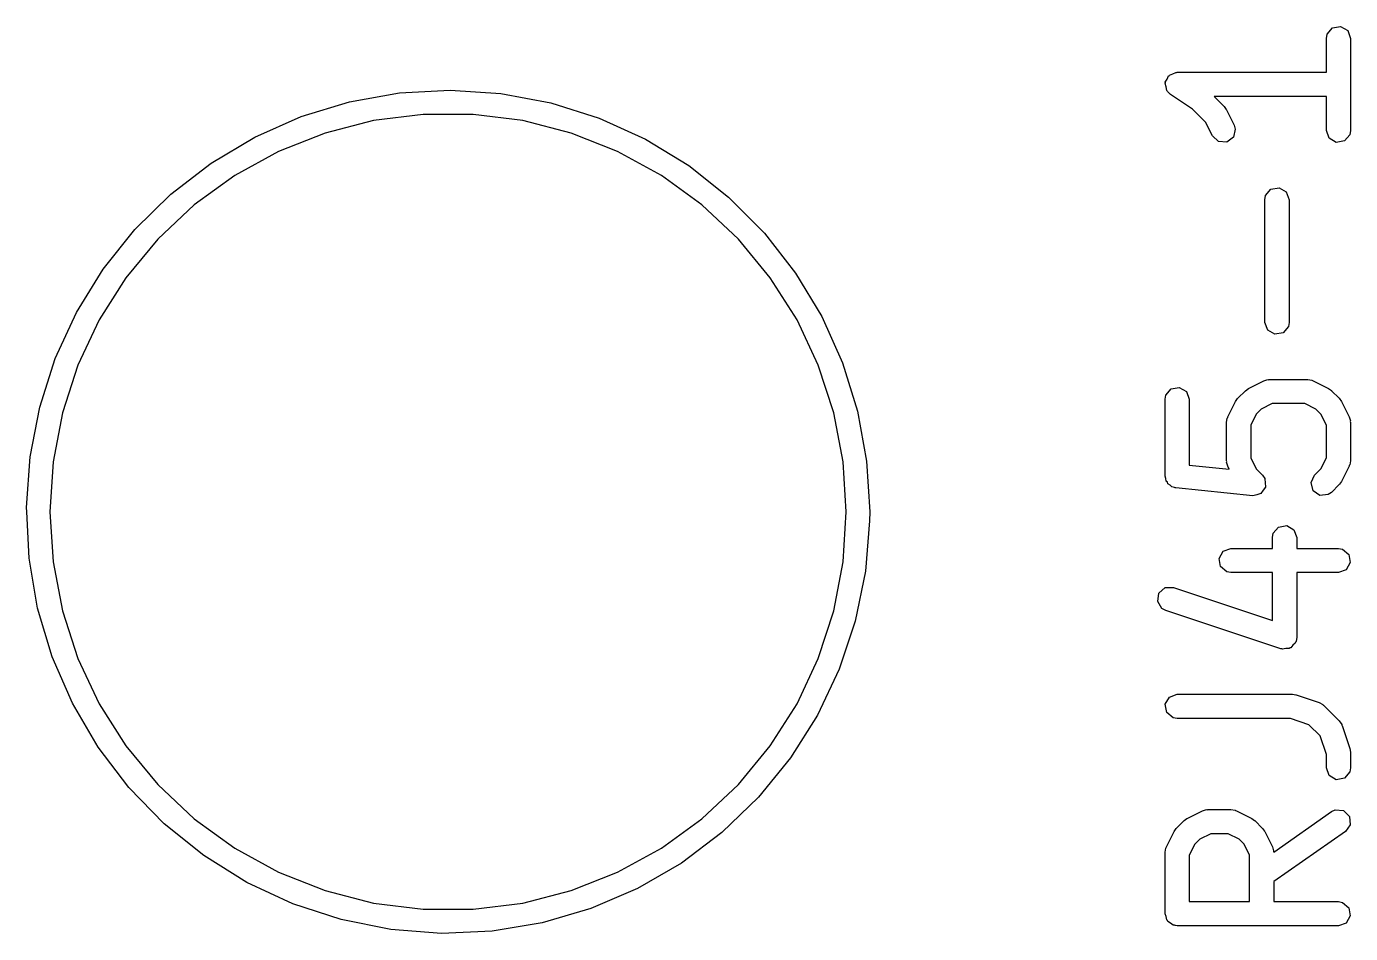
# Model space of a CAD drawing. Extents: x 83.3 to 116.7, y -117 to -83.4.
# Drawn here: x 83.39 to 91.6, y -116.61 to -110.99 of the extents above; entities that cross this region are included whole.
import ezdxf

# ---------------------------------------------------------------- set-up
doc = ezdxf.new("R2010")
doc.units = 0
doc.layers.add('BLACK', color=7, linetype='CONTINUOUS')

msp = doc.modelspace()

# ---------------------------------------------------------------- linework, layer by layer
at = {"layer": 'BLACK', "linetype": 'CONTINUOUS'}
for p, q in [((91.4517, -111.038), (91.4847, -110.999)), ((91.4847, -110.999), (91.5352, -110.99)), ((91.5352, -110.99), (91.5796, -111.015)), ((91.5796, -111.015), (91.5972, -111.064)), ((91.4472, -111.064), (91.4517, -111.038)), ((91.4472, -111.274), (91.4472, -111.064)), ((91.5972, -111.064), (91.5972, -111.635)), ((90.4473, -111.344), (90.4491, -111.341)), ((90.4534, -111.365), (90.4473, -111.344)), ((90.4483, -111.336), (90.4592, -111.317)), ((90.4491, -111.341), (90.4483, -111.336)), ((90.4592, -111.317), (90.4679, -111.297)), ((90.4679, -111.297), (90.4718, -111.296)), ((90.4718, -111.296), (90.474, -111.292)), ((90.474, -111.292), (90.4944, -111.284)), ((90.4944, -111.284), (90.5139, -111.275)), ((90.5139, -111.275), (90.5181, -111.276)), ((90.5181, -111.276), (90.5222, -111.274)), ((90.5222, -111.274), (91.4472, -111.274)), ((85.3895, -111.457), (85.6994, -111.402)), ((85.6994, -111.402), (86.0137, -111.385)), ((86.0137, -111.385), (86.3277, -111.406)), ((86.3277, -111.406), (86.6371, -111.464)), ((90.4572, -111.387), (90.4534, -111.365)), ((90.4605, -111.39), (90.4572, -111.387)), ((90.4617, -111.394), (90.4605, -111.39)), ((90.4806, -111.412), (90.4617, -111.394)), ((90.6172, -111.503), (90.4806, -111.412)), ((91.4472, -111.424), (90.7509, -111.424)), ((90.7509, -111.424), (90.8133, -111.487)), ((91.4472, -111.635), (91.4472, -111.424)), ((85.0885, -111.549), (85.3895, -111.457)), ((86.6371, -111.464), (86.9371, -111.559)), ((90.6986, -111.584), (90.6172, -111.503)), ((90.8133, -111.487), (90.8262, -111.505)), ((90.8262, -111.505), (90.8273, -111.506)), ((90.8273, -111.506), (90.875, -111.601)), ((84.8006, -111.676), (85.0885, -111.549)), ((85.5372, -111.574), (85.2368, -111.651)), ((85.8449, -111.535), (85.5372, -111.574)), ((86.1551, -111.535), (85.8449, -111.535)), ((86.4628, -111.574), (86.1551, -111.535)), ((86.7632, -111.651), (86.4628, -111.574)), ((86.9371, -111.559), (87.2236, -111.689)), ((90.7408, -111.669), (90.6986, -111.584)), ((90.875, -111.601), (90.8824, -111.626)), ((84.5302, -111.837), (84.8006, -111.676)), ((85.2368, -111.651), (84.9484, -111.765)), ((87.0516, -111.765), (86.7632, -111.651)), ((90.7781, -111.704), (90.7408, -111.669)), ((90.8705, -111.676), (90.8293, -111.707)), ((90.8824, -111.626), (90.8705, -111.676)), ((91.4647, -111.683), (91.4472, -111.635)), ((91.5091, -111.709), (91.4647, -111.683)), ((91.5926, -111.661), (91.5597, -111.7)), ((91.5972, -111.635), (91.5926, -111.661)), ((84.9484, -111.765), (84.6766, -111.915)), ((87.3234, -111.915), (87.0516, -111.765)), ((87.2236, -111.689), (87.4924, -111.853)), ((90.8293, -111.707), (90.7781, -111.704)), ((91.5597, -111.7), (91.5091, -111.709)), ((84.281, -112.029), (84.5302, -111.837)), ((84.6766, -111.915), (84.4256, -112.097)), ((87.5744, -112.097), (87.3234, -111.915)), ((87.4924, -111.853), (87.7396, -112.048)), ((91.0707, -112.038), (91.1037, -111.999)), ((91.1037, -111.999), (91.1542, -111.99)), ((91.1542, -111.99), (91.1987, -112.015)), ((84.0567, -112.25), (84.281, -112.029)), ((87.7396, -112.048), (87.9615, -112.271)), ((91.0662, -112.064), (91.0707, -112.038)), ((91.0662, -112.825), (91.0662, -112.064)), ((91.1987, -112.015), (91.2162, -112.064)), ((91.2162, -112.064), (91.2162, -112.825)), ((84.4256, -112.097), (84.1995, -112.309)), ((87.8005, -112.309), (87.5744, -112.097)), ((83.8605, -112.496), (84.0567, -112.25)), ((84.1995, -112.309), (84.0018, -112.548)), ((87.9982, -112.548), (87.8005, -112.309)), ((87.9615, -112.271), (88.1551, -112.519)), ((83.6954, -112.764), (83.8605, -112.496)), ((84.0018, -112.548), (83.8356, -112.81)), ((88.1644, -112.81), (87.9982, -112.548)), ((88.1551, -112.519), (88.3174, -112.788)), ((83.5636, -113.05), (83.6954, -112.764)), ((83.8356, -112.81), (83.7036, -113.091)), ((88.2964, -113.091), (88.1644, -112.81)), ((88.3174, -112.788), (88.4462, -113.076)), ((91.0838, -112.874), (91.0662, -112.825)), ((91.2162, -112.825), (91.2117, -112.851)), ((91.1282, -112.899), (91.0838, -112.874)), ((91.1787, -112.89), (91.1282, -112.899)), ((91.2117, -112.851), (91.1787, -112.89)), ((83.4672, -113.35), (83.5636, -113.05)), ((88.4462, -113.076), (88.5395, -113.376)), ((83.7036, -113.091), (83.6077, -113.386)), ((88.3923, -113.386), (88.2964, -113.091)), ((90.4517, -113.276), (90.4847, -113.237)), ((90.4847, -113.237), (90.5352, -113.228)), ((90.5352, -113.228), (90.5796, -113.253)), ((90.9453, -113.249), (90.9637, -113.236)), ((90.9637, -113.236), (90.9648, -113.235)), ((90.9648, -113.235), (91.0601, -113.187)), ((91.0601, -113.187), (91.085, -113.18)), ((91.085, -113.18), (91.0894, -113.181)), ((91.0894, -113.181), (91.0936, -113.179)), ((91.0936, -113.179), (91.3317, -113.179)), ((91.3317, -113.179), (91.3573, -113.184)), ((91.3573, -113.184), (91.3608, -113.186)), ((91.3608, -113.186), (91.3652, -113.187)), ((91.3652, -113.187), (91.4605, -113.235)), ((91.4605, -113.235), (91.4785, -113.248)), ((90.4472, -113.302), (90.4517, -113.276)), ((90.4472, -113.778), (90.4472, -113.302)), ((90.5796, -113.253), (90.5972, -113.302)), ((90.5972, -113.302), (90.5972, -113.71)), ((90.836, -113.411), (90.8837, -113.316)), ((90.8837, -113.316), (90.897, -113.298)), ((90.897, -113.298), (90.8977, -113.296)), ((90.8977, -113.296), (90.9453, -113.249)), ((91.4785, -113.248), (91.48, -113.249)), ((91.48, -113.249), (91.5276, -113.296)), ((91.5276, -113.296), (91.5404, -113.315)), ((91.5404, -113.315), (91.5416, -113.316)), ((91.5416, -113.316), (91.5892, -113.411)), ((83.4074, -113.659), (83.4672, -113.35)), ((83.6077, -113.386), (83.5496, -113.69)), ((88.4504, -113.69), (88.3923, -113.386)), ((88.5395, -113.376), (88.5961, -113.686)), ((91.0124, -113.394), (90.9781, -113.462)), ((91.0428, -113.363), (91.0124, -113.394)), ((91.1113, -113.329), (91.0428, -113.363)), ((91.314, -113.329), (91.1113, -113.329)), ((91.3825, -113.363), (91.314, -113.329)), ((91.4129, -113.394), (91.3825, -113.363)), ((91.4472, -113.462), (91.4129, -113.394)), ((90.8281, -113.445), (90.8326, -113.419)), ((90.8281, -113.683), (90.8281, -113.445)), ((90.8326, -113.419), (90.8355, -113.415)), ((90.8355, -113.415), (90.836, -113.411)), ((90.9781, -113.462), (90.9781, -113.665)), ((91.4472, -113.665), (91.4472, -113.462)), ((91.5892, -113.411), (91.5967, -113.436)), ((91.5967, -113.436), (91.5956, -113.44)), ((91.5956, -113.44), (91.5972, -113.445)), ((91.5972, -113.445), (91.5972, -113.683)), ((83.3851, -113.973), (83.4074, -113.659)), ((83.5496, -113.69), (83.5301, -114)), ((88.4699, -114), (88.4504, -113.69)), ((88.5961, -113.686), (88.615, -114)), ((90.5972, -113.71), (90.8454, -113.735)), ((90.8297, -113.687), (90.8281, -113.683)), ((90.8286, -113.691), (90.8297, -113.687)), ((90.836, -113.716), (90.8286, -113.691)), ((90.8454, -113.735), (90.836, -113.716)), ((90.9781, -113.665), (91.0124, -113.733)), ((91.0124, -113.733), (91.0514, -113.772)), ((91.3739, -113.772), (91.4129, -113.733)), ((91.4129, -113.733), (91.4472, -113.665)), ((91.5892, -113.716), (91.5416, -113.811)), ((91.5898, -113.712), (91.5892, -113.716)), ((91.5926, -113.708), (91.5898, -113.712)), ((91.5972, -113.683), (91.5926, -113.708)), ((90.4526, -113.793), (90.4472, -113.778)), ((90.4538, -113.809), (90.4526, -113.793)), ((90.4611, -113.816), (90.4538, -113.809)), ((90.4647, -113.826), (90.4611, -113.816)), ((91.0514, -113.772), (91.0663, -113.794)), ((91.0663, -113.794), (91.0664, -113.794)), ((91.0664, -113.794), (91.0667, -113.795)), ((91.0667, -113.795), (91.0686, -113.82)), ((91.3522, -113.819), (91.3739, -113.772)), ((91.3655, -113.869), (91.3522, -113.819)), ((91.5416, -113.811), (91.5283, -113.829)), ((90.4785, -113.834), (90.4647, -113.826)), ((90.4896, -113.845), (90.4785, -113.834)), ((90.5065, -113.85), (90.4896, -113.845)), ((90.5091, -113.852), (90.5065, -113.85)), ((90.5109, -113.851), (90.5091, -113.852)), ((90.5147, -113.852), (90.5109, -113.851)), ((90.9909, -113.9), (90.5147, -113.852)), ((90.9914, -113.9), (90.9909, -113.9)), ((90.9918, -113.9), (90.9914, -113.9)), ((91.0162, -113.894), (90.9918, -113.9)), ((91.0406, -113.887), (91.0162, -113.894)), ((91.0409, -113.887), (91.0406, -113.887)), ((91.0414, -113.887), (91.0409, -113.887)), ((91.0558, -113.866), (91.0414, -113.887)), ((91.0706, -113.846), (91.0558, -113.866)), ((91.0686, -113.82), (91.0708, -113.845)), ((91.0708, -113.845), (91.0705, -113.845)), ((91.0705, -113.845), (91.0706, -113.846)), ((91.4075, -113.898), (91.3655, -113.869)), ((91.4586, -113.893), (91.4075, -113.898)), ((91.48, -113.879), (91.4586, -113.893)), ((91.5276, -113.831), (91.48, -113.879)), ((91.5283, -113.829), (91.5276, -113.831)), ((83.3865, -114), (83.3851, -113.973)), ((83.4008, -114.287), (83.3865, -114)), ((83.5301, -114), (83.5496, -114.31)), ((88.4504, -114.31), (88.4699, -114)), ((88.6144, -114.055), (88.5889, -114.368)), ((88.615, -114), (88.6144, -114.055)), ((91.1138, -114.159), (91.1184, -114.133)), ((91.1184, -114.133), (91.1513, -114.094)), ((91.1513, -114.094), (91.2019, -114.085)), ((91.2019, -114.085), (91.2463, -114.111)), ((91.2463, -114.111), (91.2638, -114.159)), ((90.8073, -114.244), (90.8555, -114.227)), ((90.8555, -114.227), (91.1138, -114.227)), ((91.1138, -114.227), (91.1138, -114.159)), ((91.2638, -114.159), (91.2638, -114.227)), ((91.2638, -114.227), (91.5222, -114.227)), ((91.5222, -114.227), (91.5478, -114.231)), ((83.4541, -114.597), (83.4008, -114.287)), ((83.5496, -114.31), (83.6077, -114.614)), ((88.3923, -114.614), (88.4504, -114.31)), ((90.7816, -114.289), (90.8073, -114.244)), ((90.7905, -114.339), (90.7816, -114.289)), ((91.5478, -114.231), (91.5871, -114.264)), ((91.5871, -114.264), (91.596, -114.315)), ((88.5889, -114.368), (88.5259, -114.677)), ((90.8298, -114.372), (90.7905, -114.339)), ((90.8555, -114.377), (90.8298, -114.372)), ((91.1138, -114.377), (90.8555, -114.377)), ((91.1138, -114.674), (91.1138, -114.377)), ((91.5222, -114.377), (91.2638, -114.377)), ((91.2638, -114.377), (91.2638, -114.778)), ((91.5704, -114.359), (91.5222, -114.377)), ((91.596, -114.315), (91.5704, -114.359)), ((90.4086, -114.504), (90.447, -114.47)), ((90.447, -114.47), (90.4983, -114.469)), ((90.4983, -114.469), (91.1138, -114.674)), ((90.4011, -114.555), (90.4086, -114.504)), ((90.4279, -114.599), (90.4011, -114.555)), ((83.5443, -114.899), (83.4541, -114.597)), ((83.6077, -114.614), (83.7036, -114.909)), ((88.2964, -114.909), (88.3923, -114.614)), ((90.4508, -114.611), (90.4279, -114.599)), ((91.1651, -114.849), (90.4508, -114.611)), ((88.5259, -114.677), (88.4263, -114.975)), ((91.2593, -114.804), (91.2556, -114.808)), ((91.2638, -114.778), (91.2593, -114.804)), ((91.1708, -114.849), (91.1651, -114.849)), ((91.1758, -114.852), (91.1708, -114.849)), ((91.196, -114.848), (91.1758, -114.852)), ((91.2164, -114.848), (91.196, -114.848)), ((91.2207, -114.844), (91.2164, -114.848)), ((91.2263, -114.843), (91.2207, -114.844)), ((91.2395, -114.827), (91.2263, -114.843)), ((91.2548, -114.814), (91.2395, -114.827)), ((91.2556, -114.808), (91.2548, -114.814)), ((83.67, -115.187), (83.5443, -114.899)), ((83.7036, -114.909), (83.8356, -115.19)), ((88.1644, -115.19), (88.2964, -114.909)), ((88.4263, -114.975), (88.2915, -115.26)), ((90.474, -115.149), (90.5222, -115.131)), ((90.5222, -115.131), (91.2365, -115.131)), ((91.2365, -115.131), (91.2585, -115.135)), ((83.8295, -115.459), (83.67, -115.187)), ((83.8356, -115.19), (84.0018, -115.452)), ((87.9982, -115.452), (88.1644, -115.19)), ((90.4483, -115.193), (90.474, -115.149)), ((90.4572, -115.244), (90.4483, -115.193)), ((91.2585, -115.135), (91.2602, -115.135)), ((91.2602, -115.135), (91.403, -115.183)), ((91.403, -115.183), (91.4259, -115.195)), ((91.4259, -115.195), (91.4283, -115.199)), ((91.4283, -115.199), (91.4323, -115.201)), ((91.4323, -115.201), (91.5276, -115.296)), ((88.2915, -115.26), (88.1236, -115.526)), ((90.4965, -115.277), (90.4572, -115.244)), ((90.5222, -115.281), (90.4965, -115.277)), ((91.2243, -115.281), (90.5222, -115.281)), ((91.3388, -115.32), (91.2243, -115.281)), ((91.5276, -115.296), (91.5425, -115.318)), ((91.409, -115.39), (91.3388, -115.32)), ((91.5425, -115.318), (91.5429, -115.322)), ((91.5429, -115.322), (91.5457, -115.326)), ((91.5457, -115.326), (91.5933, -115.468)), ((84.0205, -115.709), (83.8295, -115.459)), ((84.0018, -115.452), (84.1995, -115.691)), ((87.8005, -115.691), (87.9982, -115.452)), ((91.4472, -115.504), (91.409, -115.39)), ((88.1236, -115.526), (87.9249, -115.77)), ((91.4472, -115.587), (91.4472, -115.504)), ((91.5933, -115.468), (91.5966, -115.491)), ((91.5966, -115.491), (91.5972, -115.492)), ((91.5972, -115.492), (91.5972, -115.587)), ((91.4647, -115.636), (91.4472, -115.587)), ((91.5926, -115.613), (91.5597, -115.652)), ((91.5972, -115.587), (91.5926, -115.613)), ((84.1995, -115.691), (84.4256, -115.903)), ((87.5744, -115.903), (87.8005, -115.691)), ((91.5091, -115.661), (91.4647, -115.636)), ((91.5597, -115.652), (91.5091, -115.661)), ((84.2401, -115.934), (84.0205, -115.709)), ((87.9249, -115.77), (87.6983, -115.988)), ((90.5839, -115.901), (90.6791, -115.854)), ((90.6791, -115.854), (90.7041, -115.846)), ((90.7041, -115.846), (90.7084, -115.847)), ((90.7084, -115.847), (90.7126, -115.846)), ((90.7126, -115.846), (90.8555, -115.846)), ((90.8555, -115.846), (90.8812, -115.85)), ((90.8812, -115.85), (90.8846, -115.853)), ((90.8846, -115.853), (90.889, -115.854)), ((90.889, -115.854), (90.9843, -115.901)), ((91.1206, -116.11), (91.4792, -115.859)), ((91.4792, -115.859), (91.5028, -115.848)), ((91.5028, -115.848), (91.5539, -115.853)), ((91.5539, -115.853), (91.5901, -115.889)), ((84.4852, -116.132), (84.2401, -115.934)), ((84.4256, -115.903), (84.6766, -116.085)), ((87.3234, -116.085), (87.5744, -115.903)), ((90.5168, -115.963), (90.5644, -115.915)), ((90.5644, -115.915), (90.5827, -115.902)), ((90.5827, -115.902), (90.5839, -115.901)), ((90.9843, -115.901), (91.0023, -115.915)), ((91.0023, -115.915), (91.0038, -115.915)), ((91.0038, -115.915), (91.0514, -115.963)), ((91.5946, -115.94), (91.5652, -115.982)), ((91.5901, -115.889), (91.5946, -115.94)), ((87.6983, -115.988), (87.4471, -116.178)), ((90.4551, -116.078), (90.5027, -115.982)), ((90.5027, -115.982), (90.5161, -115.964)), ((90.5161, -115.964), (90.5168, -115.963)), ((90.6618, -116.03), (90.6314, -116.06)), ((90.7303, -115.996), (90.6618, -116.03)), ((90.8378, -115.996), (90.7303, -115.996)), ((90.9063, -116.03), (90.8378, -115.996)), ((90.9367, -116.06), (90.9063, -116.03)), ((91.0514, -115.963), (91.0643, -115.981)), ((91.0643, -115.981), (91.0654, -115.982)), ((91.0654, -115.982), (91.1131, -116.078)), ((91.5652, -115.982), (91.121, -116.293)), ((84.6766, -116.085), (84.9484, -116.235)), ((87.0516, -116.235), (87.3234, -116.085)), ((90.4472, -116.111), (90.4517, -116.086)), ((90.4472, -116.492), (90.4472, -116.111)), ((90.4517, -116.086), (90.4546, -116.082)), ((90.4546, -116.082), (90.4551, -116.078)), ((90.6314, -116.06), (90.5972, -116.129)), ((90.971, -116.129), (90.9367, -116.06)), ((91.1131, -116.078), (91.1205, -116.103)), ((91.1205, -116.103), (91.1194, -116.107)), ((91.1194, -116.107), (91.1206, -116.11)), ((84.7522, -116.298), (84.4852, -116.132)), ((87.4471, -116.178), (87.175, -116.336)), ((90.5972, -116.129), (90.5972, -116.417)), ((90.971, -116.417), (90.971, -116.129)), ((84.9484, -116.235), (85.2368, -116.349)), ((86.7632, -116.349), (87.0516, -116.235)), ((85.0374, -116.431), (84.7522, -116.298)), ((85.2368, -116.349), (85.5372, -116.426)), ((86.4628, -116.426), (86.7632, -116.349)), ((87.175, -116.336), (86.8858, -116.46)), ((91.121, -116.293), (91.121, -116.417)), ((85.3364, -116.529), (85.0374, -116.431)), ((85.5372, -116.426), (85.8449, -116.465)), ((86.1551, -116.465), (86.4628, -116.426)), ((90.5972, -116.417), (90.971, -116.417)), ((91.121, -116.417), (91.5222, -116.417)), ((91.5222, -116.417), (91.5478, -116.422)), ((91.5478, -116.422), (91.5871, -116.455)), ((85.6451, -116.591), (85.3364, -116.529)), ((85.8449, -116.465), (86.1551, -116.465)), ((86.8858, -116.46), (86.5838, -116.549)), ((90.4538, -116.51), (90.4472, -116.492)), ((90.4572, -116.53), (90.4538, -116.51)), ((91.596, -116.505), (91.5704, -116.55)), ((91.5871, -116.455), (91.596, -116.505)), ((85.9589, -116.615), (85.6451, -116.591)), ((86.2733, -116.601), (85.9589, -116.615)), ((86.5838, -116.549), (86.2733, -116.601)), ((90.4624, -116.534), (90.4572, -116.53)), ((90.4647, -116.54), (90.4624, -116.534)), ((90.4816, -116.55), (90.4647, -116.54)), ((90.4965, -116.563), (90.4816, -116.55)), ((90.5063, -116.564), (90.4965, -116.563)), ((90.5091, -116.566), (90.5063, -116.564)), ((90.5124, -116.565), (90.5091, -116.566)), ((90.5222, -116.567), (90.5124, -116.565)), ((91.5222, -116.567), (90.5222, -116.567)), ((91.5704, -116.55), (91.5222, -116.567))]:
    msp.add_line(p, q, dxfattribs=at)

doc.saveas('drawing.dxf')
